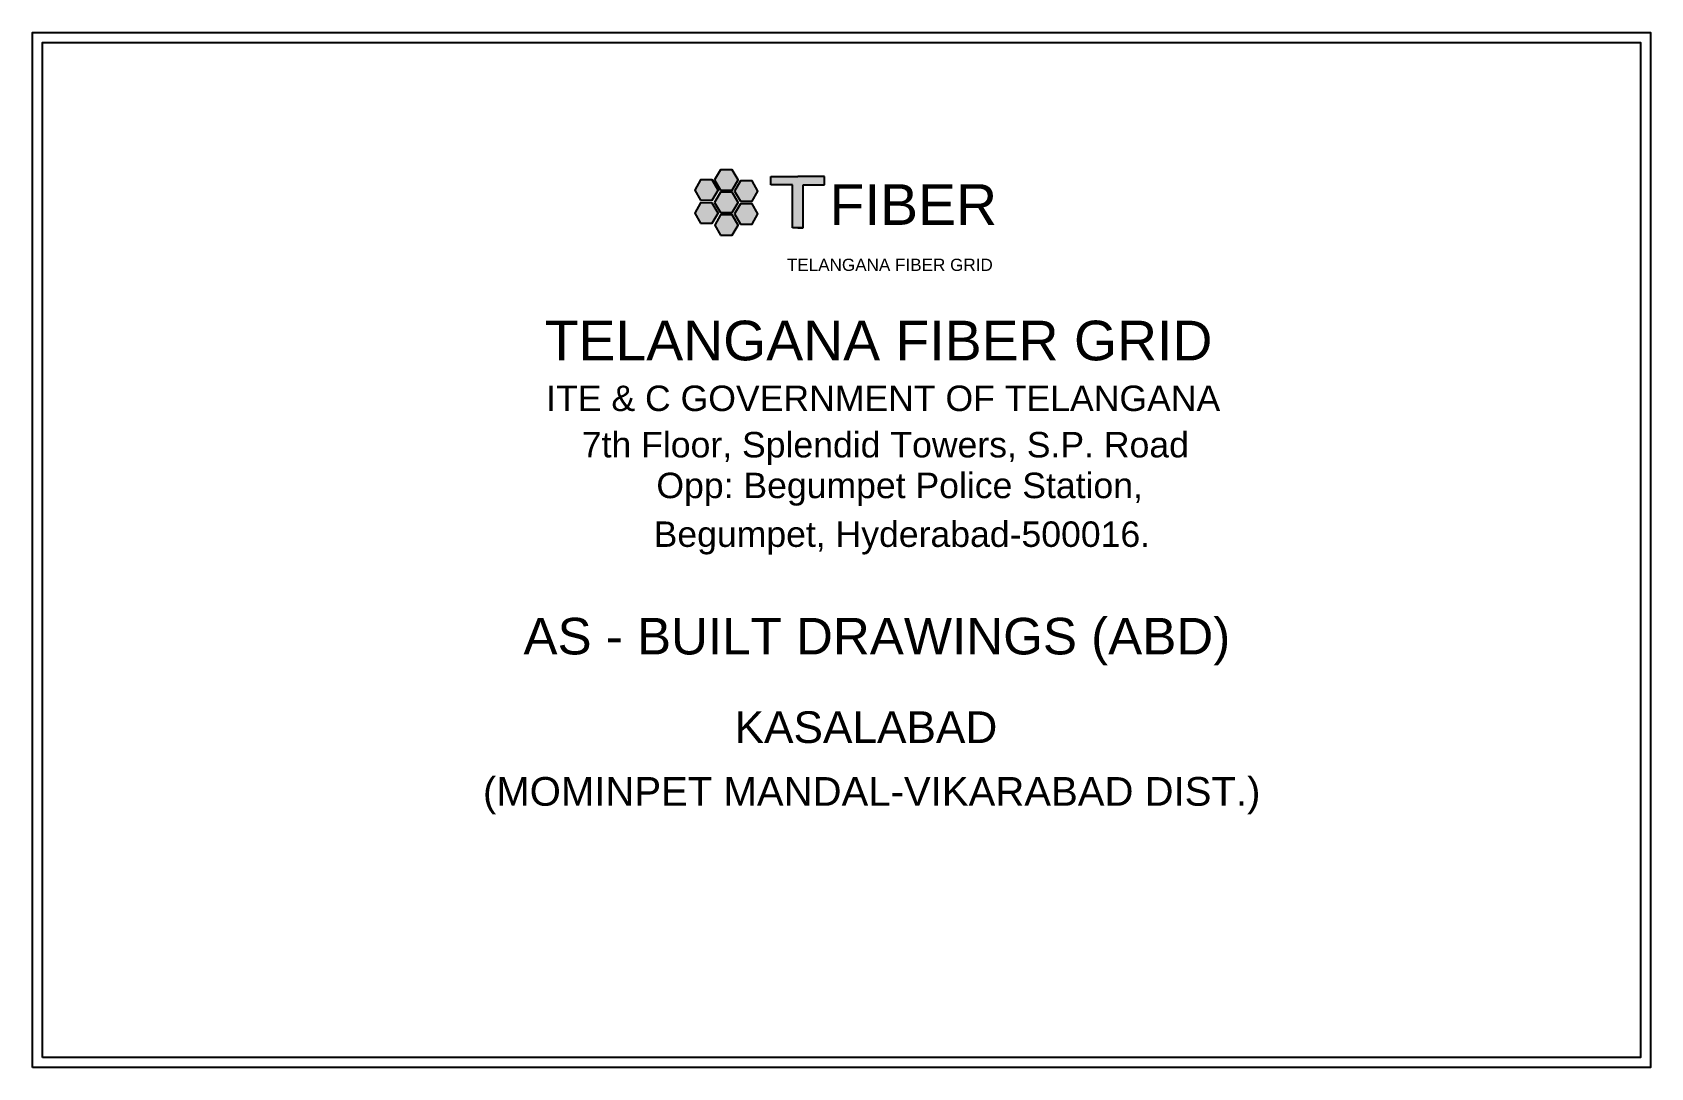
# Model space of a CAD drawing. Header units: inches. Extents: x 657 to 4707, y 164 to 1513.
# Drawn here: x 657.3 to 1054.4, y 1134.9 to 1389 of the extents above; entities that cross this region are included whole.
import ezdxf
from ezdxf.enums import TextEntityAlignment as Align

# ---------------------------------------------------------------- set-up
doc = ezdxf.new("R2010")
doc.units = ezdxf.units.IN
doc.header["$MEASUREMENT"] = 0
doc.layers.add('Asbuilt_title', color=7, linetype='Continuous')
doc.layers.add('ROW', color=5, linetype='Continuous')
doc.styles.add('200', font='swisse.ttf')
doc.styles.get("Standard").update_dxf_attribs({"font": 'arial.ttf'})

msp = doc.modelspace()

# ---------------------------------------------------------------- hatches: boundary and pattern name
h = msp.add_hatch(color=256)
h.set_gradient(color1=(102, 0, 204), color2=(102, 0, 204), tint=1)
h.paths.add_polyline_path([(829.03, 1344.8), (830.48, 1347.28), (829.05, 1349.77), (826.17, 1349.78), (824.73, 1347.29), (826.16, 1344.8)])
h.paths.add_polyline_path([(829.03, 1350.3), (830.48, 1352.78), (829.05, 1355.28), (826.17, 1355.28), (824.73, 1352.8), (826.16, 1350.31)])
h.paths.add_polyline_path([(819.85, 1350.32), (821.28, 1347.82), (824.15, 1347.82), (825.59, 1350.3), (824.16, 1352.79), (821.29, 1352.8)])
h.paths.add_polyline_path([(821.28, 1342.16), (824.15, 1342.16), (825.59, 1344.64), (824.16, 1347.13), (821.29, 1347.14), (819.85, 1344.65)])
h.paths.add_polyline_path([(824.77, 1341.72), (826.2, 1339.23), (829.07, 1339.22), (830.51, 1341.71), (829.08, 1344.2), (826.21, 1344.21)])
h.paths.add_polyline_path([(831.05, 1341.96), (833.92, 1341.96), (835.36, 1344.44), (833.93, 1346.93), (831.06, 1346.94), (829.62, 1344.45)])
h.paths.add_polyline_path([(833.93, 1352.55), (831.06, 1352.55), (829.62, 1350.07), (831.05, 1347.58), (833.92, 1347.57), (835.36, 1350.06)])
h = msp.add_hatch(color=256)
h.set_gradient(color1=(102, 0, 204), color2=(102, 0, 204), tint=1)
h.paths.add_polyline_path([(846.45, 1351.57), (851.7, 1351.57), (851.7, 1353.67), (845.14, 1353.67), (838.57, 1353.67), (838.57, 1351.57), (843.82, 1351.57), (843.82, 1341.07), (845.14, 1341.07), (846.45, 1341.07)])

# ---------------------------------------------------------------- linework, layer by layer
for p, q in [((838.57, 1351.57), (838.57, 1353.67)), ((838.57, 1353.67), (845.14, 1353.67)), ((843.82, 1351.57), (838.57, 1351.57)), ((843.82, 1341.07), (843.82, 1351.57)), ((851.7, 1353.67), (845.14, 1353.67)), ((846.45, 1341.07), (846.45, 1351.57)), ((846.45, 1351.57), (851.7, 1351.57)), ((851.7, 1351.57), (851.7, 1353.67)), ((845.14, 1341.07), (843.82, 1341.07)), ((846.45, 1341.07), (845.14, 1341.07)), ((845.14, 1341.07), (846.45, 1341.07))]:
    msp.add_line(p, q)
for points in [[(826.16, 1350.31), (829.03, 1350.3), (830.48, 1352.78), (829.05, 1355.28), (826.17, 1355.28), (824.73, 1352.8)], [(821.28, 1347.82), (824.15, 1347.82), (825.59, 1350.3), (824.16, 1352.79), (821.29, 1352.8), (819.85, 1350.32)], [(831.05, 1347.58), (833.92, 1347.57), (835.36, 1350.06), (833.93, 1352.55), (831.06, 1352.55), (829.62, 1350.07)], [(821.28, 1342.16), (824.15, 1342.16), (825.59, 1344.64), (824.16, 1347.13), (821.29, 1347.14), (819.85, 1344.65)], [(826.16, 1344.8), (829.03, 1344.8), (830.48, 1347.28), (829.05, 1349.77), (826.17, 1349.78), (824.73, 1347.29)], [(831.05, 1341.96), (833.92, 1341.96), (835.36, 1344.44), (833.93, 1346.93), (831.06, 1346.94), (829.62, 1344.45)], [(826.2, 1339.23), (829.07, 1339.22), (830.51, 1341.71), (829.08, 1344.2), (826.21, 1344.21), (824.77, 1341.72)]]:
    msp.add_lwpolyline(points, close=True)
at = {"layer": 'Asbuilt_title'}
for points in [[(657.33, 1134.94), (657.33, 1389.01), (1054.42, 1389.01), (1054.42, 1134.94)], [(659.82, 1137.43), (659.82, 1386.52), (1051.93, 1386.52), (1051.93, 1137.43)]]:
    msp.add_lwpolyline(points, close=True, dxfattribs=at)

# ---------------------------------------------------------------- texts
at = {"color": 18, "true_color": 0x000000}
msp.add_text('FIBER', height=10, dxfattribs=at).set_placement((852.93, 1341.75))
at = {"color": 252, "true_color": 0x939598}
msp.add_text('TELANGANA FIBER GRID', height=3, dxfattribs=at).set_placement((842.47, 1330.46))
at = {"layer": 'ROW', "color": 5, "style": '200'}
for s, height, p in [(' TELANGANA FIBER GRID', 9.7276, (863.08, 1313.38)), ('ITE & C GOVERNMENT OF TELANGANA', 6.25, (866.11, 1299.2)), ('7th Floor, Splendid Towers, S.P. Road', 6.25, (866.64, 1287.82)), ('Opp: Begumpet Police Station,', 6.25, (870.14, 1277.82)), ('Begumpet, Hyderabad-500016.', 6.25, (870.68, 1265.86))]:
    msp.add_text(s, height=height, dxfattribs=at).set_placement(p, align=Align.MIDDLE_CENTER)
at = {"layer": 'ROW', "color": 6, "style": '200'}
msp.add_text('AS - BUILT DRAWINGS (ABD) ', height=8.9745, dxfattribs=at).set_placement((866.29, 1240.83), align=Align.MIDDLE_CENTER)
at = {"layer": 'ROW', "color": 1, "style": '200'}
for s, height, p in [('KASALABAD', 7.762, (861.87, 1218.5)), ('(MOMINPET MANDAL-VIKARABAD DIST.)', 7.0435, (863.28, 1202.73))]:
    msp.add_text(s, height=height, dxfattribs=at).set_placement(p, align=Align.MIDDLE_CENTER)

doc.saveas('drawing.dxf')
